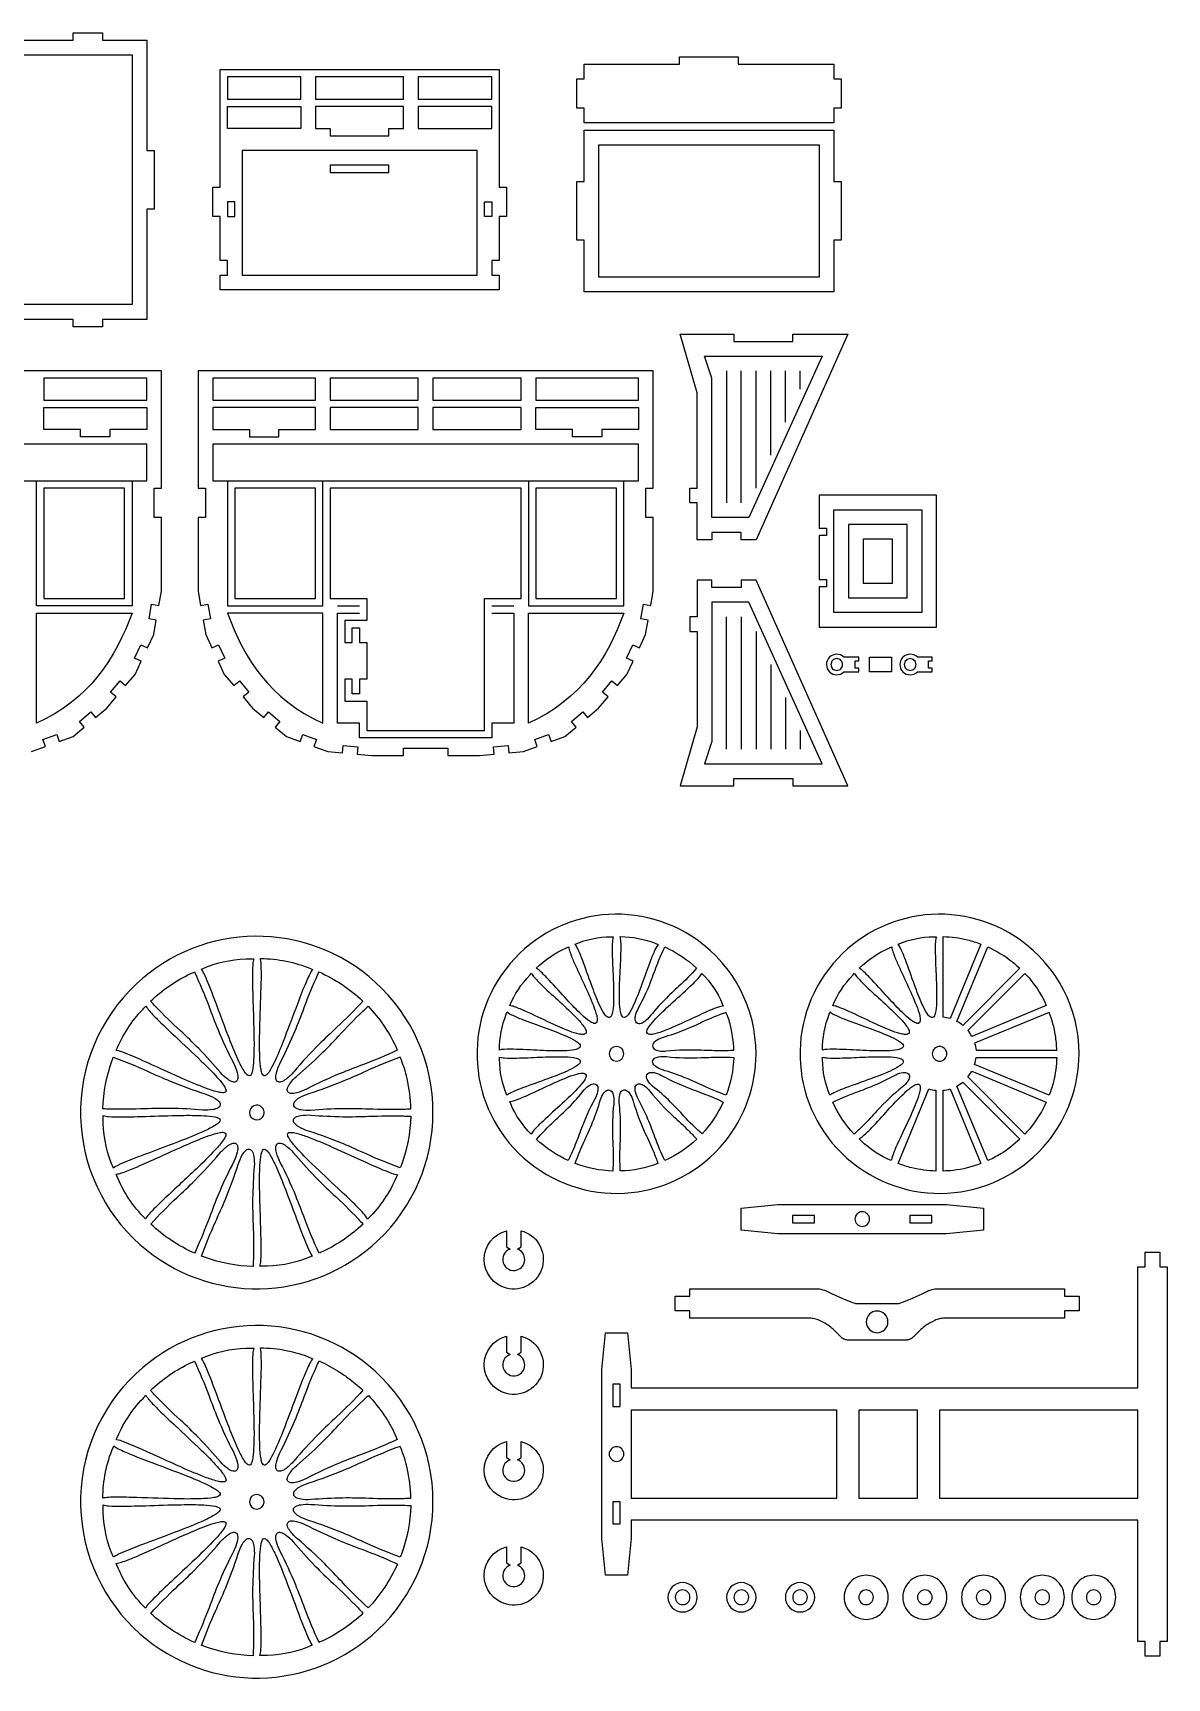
# Model space of a CAD drawing. Extents: x 38.5 to 107.2, y 18 to 75.9.
# Drawn here: x 68.6 to 107.2, y 19.9 to 75.9 of the extents above; entities that cross this region are included whole.
import ezdxf

# ---------------------------------------------------------------- set-up
doc = ezdxf.new("R2010")
doc.units = 0
doc.header["$MEASUREMENT"] = 0
doc.layers.get('0').update_dxf_attribs({"linetype": 'CONTINUOUS'})
doc.layers.add('ENGRAVE', color=1, linetype='CONTINUOUS')

msp = doc.modelspace()

# ---------------------------------------------------------------- linework, layer by layer
for points in [[(60, 75.687), (70, 75.687), (70, 75.937), (71, 75.937), (71, 75.687), (72.506, 75.687), (72.506, 71.937), (72.756, 71.937), (72.756, 69.937), (72.506, 69.937), (72.506, 66.187), (71, 66.187), (71, 65.937), (70, 65.937), (70, 66.187), (60, 66.187)], [(68.582, 51.474), (69.052, 51.645), (68.967, 51.88), (69.436, 52.051), (69.522, 51.816), (69.992, 51.987), (70.375, 52.309), (70.214, 52.5), (70.597, 52.822), (70.758, 52.63), (71.141, 52.951), (71.462, 53.335), (71.271, 53.495), (71.592, 53.878), (71.784, 53.718), (72.105, 54.101), (72.317, 54.554), (72.09, 54.659), (72.301, 55.113), (72.528, 55.007), (72.739, 55.46), (72.826, 55.952), (72.58, 55.996), (72.667, 56.488), (72.913, 56.445), (73, 56.937), (73, 59.437), (72.75, 59.437), (72.75, 60.437), (73, 60.437), (73, 64.437), (57.5, 64.437)]]:
    msp.add_lwpolyline(points)
for points in [[(87.397, 72.877), (87.397, 73.377), (87.147, 73.377), (87.147, 74.377), (87.397, 74.377), (87.397, 74.877), (90.647, 74.877), (90.647, 75.127), (92.647, 75.127), (92.647, 74.877), (95.897, 74.877), (95.897, 74.377), (96.147, 74.377), (96.147, 73.377), (95.897, 73.377), (95.897, 72.877)], [(75, 67.187), (75, 67.687), (75.25, 67.687), (75.25, 68.187), (75, 68.187), (75, 69.687), (74.75, 69.687), (74.75, 70.687), (75, 70.687), (75, 74.687), (84.5, 74.687), (84.5, 70.687), (84.75, 70.687), (84.75, 69.687), (84.5, 69.687), (84.5, 68.187), (84.25, 68.187), (84.25, 67.687), (84.5, 67.687), (84.5, 67.187)], [(75.25, 74.437), (75.25, 73.687), (77.75, 73.687), (77.75, 74.437)], [(78.25, 74.437), (78.25, 73.687), (81.25, 73.687), (81.25, 74.437)], [(81.75, 74.437), (81.75, 73.687), (84.25, 73.687), (84.25, 74.437)], [(75.25, 73.437), (77.75, 73.437), (77.75, 72.687), (75.25, 72.687)], [(78.25, 73.437), (78.25, 72.687), (78.75, 72.687), (78.75, 72.437), (80.75, 72.437), (80.75, 72.687), (81.25, 72.687), (81.25, 73.437)], [(81.75, 73.437), (81.75, 72.687), (84.25, 72.687), (84.25, 73.437)], [(87.397, 67.127), (87.397, 68.877), (87.147, 68.877), (87.147, 70.877), (87.397, 70.877), (87.397, 72.627), (95.897, 72.627), (95.897, 70.877), (96.147, 70.877), (96.147, 68.877), (95.897, 68.877), (95.897, 67.127)], [(78.75, 71.437), (78.75, 71.187), (80.75, 71.187), (80.75, 71.437)], [(75.25, 70.187), (75.25, 69.687), (75.5, 69.687), (75.5, 70.187)], [(84.25, 69.687), (84, 69.687), (84, 70.187), (84.25, 70.187)], [(91.25, 58.687), (91.25, 59.937), (91, 59.937), (91, 60.437), (91.25, 60.437), (91.25, 63.687), (90.669, 65.687), (92.5, 65.687), (92.5, 65.437), (94.5, 65.437), (94.5, 65.687), (96.376, 65.687), (93.25, 58.687), (92.75, 58.687), (92.75, 58.937), (91.75, 58.937), (91.75, 58.687)], [(89.75, 56.937), (89.75, 59.437), (89.5, 59.437), (89.5, 60.437), (89.75, 60.437), (89.75, 64.437), (74.25, 64.437), (74.25, 60.437), (74.5, 60.437), (74.5, 59.437), (74.25, 59.437), (74.25, 56.937), (74.337, 56.445), (74.583, 56.488), (74.67, 55.996), (74.423, 55.952), (74.51, 55.46), (74.722, 55.007), (74.948, 55.113), (75.159, 54.659), (74.933, 54.554), (75.144, 54.101), (75.466, 53.718), (75.657, 53.878), (75.979, 53.495), (75.787, 53.335), (76.109, 52.951), (76.492, 52.63), (76.652, 52.822), (77.035, 52.5), (76.875, 52.309), (77.258, 51.987), (77.728, 51.816), (77.813, 52.051), (78.283, 51.88), (78.197, 51.645), (78.667, 51.474), (79.165, 51.431), (79.187, 51.68), (79.685, 51.636), (79.663, 51.387), (80.162, 51.344), (81.25, 51.344), (81.25, 51.594), (82.75, 51.594), (82.75, 51.344), (83.838, 51.344), (84.336, 51.387), (84.314, 51.636), (84.812, 51.68), (84.834, 51.431), (85.332, 51.474), (85.802, 51.645), (85.717, 51.88), (86.186, 52.051), (86.272, 51.816), (86.742, 51.987), (87.125, 52.309), (86.964, 52.5), (87.347, 52.822), (87.508, 52.63), (87.891, 52.951), (88.212, 53.335), (88.021, 53.495), (88.342, 53.878), (88.534, 53.718), (88.855, 54.101), (89.066, 54.554), (88.84, 54.659), (89.051, 55.113), (89.278, 55.007), (89.489, 55.46), (89.576, 55.952), (89.33, 55.996), (89.417, 56.488), (89.663, 56.445)], [(69, 63.437), (72.5, 63.437), (72.5, 64.187), (69, 64.187)], [(78.25, 63.437), (78.25, 64.187), (74.75, 64.187), (74.75, 63.437)], [(81.75, 63.437), (81.75, 64.187), (78.75, 64.187), (78.75, 63.437)], [(85.25, 63.437), (85.25, 64.187), (82.25, 64.187), (82.25, 63.437)], [(85.75, 63.437), (89.25, 63.437), (89.25, 64.187), (85.75, 64.187)], [(72.5, 63.187), (72.5, 62.437), (71.25, 62.437), (71.25, 62.187), (70.25, 62.187), (70.25, 62.437), (69, 62.437), (69, 63.187)], [(74.75, 63.187), (74.75, 62.437), (76, 62.437), (76, 62.187), (77, 62.187), (77, 62.437), (78.25, 62.437), (78.25, 63.187)], [(78.75, 63.187), (78.75, 62.437), (81.75, 62.437), (81.75, 63.187)], [(82.25, 63.187), (82.25, 62.437), (85.25, 62.437), (85.25, 63.187)], [(89.25, 63.187), (89.25, 62.437), (88, 62.437), (88, 62.187), (87, 62.187), (87, 62.437), (85.75, 62.437), (85.75, 63.187)], [(69, 60.437), (69, 56.687), (71.75, 56.687), (71.75, 60.437)], [(75.5, 60.437), (75.5, 56.687), (78.25, 56.687), (78.25, 60.437)], [(78.75, 60.437), (78.75, 56.687), (80, 56.687), (80, 55.937), (79.25, 55.937), (79.25, 55.187), (79.5, 55.187), (79.5, 55.687), (79.75, 55.687), (79.75, 55.187), (80, 55.187), (80, 53.937), (79.75, 53.937), (79.75, 53.437), (79.5, 53.437), (79.5, 53.937), (79.25, 53.937), (79.25, 53.187), (80, 53.187), (80, 52.187), (84, 52.187), (84, 56.687), (85.25, 56.687), (85.25, 60.437)], [(85.75, 60.437), (85.75, 56.687), (88.5, 56.687), (88.5, 60.437)], [(99.397, 60.204), (95.397, 60.204), (95.397, 59.079), (95.647, 59.079), (95.647, 58.829), (95.397, 58.829), (95.397, 57.329), (95.647, 57.329), (95.647, 57.079), (95.397, 57.079), (95.397, 55.704), (99.397, 55.704)], [(91.25, 57.312), (91.25, 56.062), (91, 56.062), (91, 55.562), (91.25, 55.562), (91.25, 52.312), (90.669, 50.312), (92.5, 50.312), (92.5, 50.562), (94.5, 50.562), (94.5, 50.312), (96.376, 50.312), (93.25, 57.312), (92.75, 57.312), (92.75, 57.062), (91.75, 57.062), (91.75, 57.312)], [(97.11, 54.687), (97.86, 54.687), (97.86, 54.187), (97.11, 54.187)], [(94.492, 35.06), (93.992, 35.06), (92.742, 35.185), (92.742, 35.935), (93.992, 36.06), (99.742, 36.06), (100.992, 35.935), (100.992, 35.185), (99.742, 35.06), (99.242, 35.06), (98.492, 35.06), (95.242, 35.06)], [(95.242, 35.685), (94.492, 35.685), (94.492, 35.435), (95.242, 35.435)], [(99.242, 35.685), (98.492, 35.685), (98.492, 35.435), (99.242, 35.435)], [(88.125, 23.437), (88, 24.687), (88, 30.437), (88.125, 31.687), (88.875, 31.687), (89, 30.437), (89, 29.812), (106.25, 29.812), (106.25, 33.937), (106.5, 33.937), (106.5, 34.437), (107, 34.437), (107, 33.937), (107.25, 33.937), (107.25, 21.187), (107, 21.187), (107, 20.687), (106.5, 20.687), (106.5, 21.187), (106.25, 21.187), (106.25, 25.312), (89, 25.312), (89, 24.687), (88.875, 23.437)], [(90.5, 32.437), (90.5, 32.937), (91, 32.937), (91, 33.187), (95.32, 33.187), (95.364, 33.186), (95.408, 33.182), (95.452, 33.176), (95.495, 33.167), (95.537, 33.156), (95.579, 33.142), (95.62, 33.126), (95.66, 33.107), (95.839, 33.018), (96.257, 32.832), (96.516, 32.73), (96.57, 32.711), (96.616, 32.697), (96.636, 32.692), (96.654, 32.688), (96.662, 32.687), (96.669, 32.686), (96.676, 32.686), (96.681, 32.685), (98.072, 32.685), (98.078, 32.686), (98.084, 32.686), (98.091, 32.687), (98.099, 32.688), (98.117, 32.692), (98.137, 32.697), (98.183, 32.711), (98.237, 32.73), (98.494, 32.832), (98.91, 33.018), (99.089, 33.107), (99.129, 33.126), (99.17, 33.142), (99.212, 33.156), (99.254, 33.167), (99.298, 33.176), (99.341, 33.182), (99.385, 33.186), (99.429, 33.187), (103.75, 33.187), (103.75, 32.937), (104.25, 32.937), (104.25, 32.437), (103.75, 32.437), (103.75, 32.187), (99.679, 32.187), (99.635, 32.186), (99.591, 32.182), (99.548, 32.176), (99.504, 32.167), (99.462, 32.156), (99.42, 32.142), (99.379, 32.126), (99.339, 32.107), (99.16, 32.018), (99.121, 31.997), (99.082, 31.975), (99.045, 31.951), (99.008, 31.926), (98.973, 31.899), (98.938, 31.871), (98.905, 31.841), (98.873, 31.81), (98.627, 31.564), (98.611, 31.55), (98.595, 31.536), (98.578, 31.522), (98.561, 31.51), (98.543, 31.499), (98.524, 31.488), (98.505, 31.479), (98.486, 31.47), (98.466, 31.463), (98.446, 31.456), (98.426, 31.45), (98.405, 31.446), (98.384, 31.442), (98.363, 31.44), (98.341, 31.438), (98.32, 31.437), (96.429, 31.437), (96.408, 31.438), (96.386, 31.44), (96.365, 31.442), (96.344, 31.446), (96.324, 31.45), (96.303, 31.456), (96.283, 31.463), (96.263, 31.47), (96.244, 31.479), (96.225, 31.488), (96.207, 31.499), (96.189, 31.51), (96.171, 31.522), (96.154, 31.536), (96.138, 31.55), (96.123, 31.564), (95.877, 31.81), (95.845, 31.841), (95.811, 31.871), (95.777, 31.899), (95.741, 31.926), (95.705, 31.951), (95.667, 31.975), (95.628, 31.997), (95.589, 32.018), (95.41, 32.107), (95.37, 32.126), (95.329, 32.142), (95.287, 32.156), (95.245, 32.167), (95.202, 32.176), (95.158, 32.182), (95.114, 32.186), (95.07, 32.187), (91, 32.187), (91, 32.437)], [(88.375, 29.937), (88.375, 29.187), (88.625, 29.187), (88.625, 29.937)], [(89, 29.062), (89, 26.062), (96, 26.062), (96, 29.062)], [(96.75, 29.062), (96.75, 26.062), (98.75, 26.062), (98.75, 29.062)], [(99.5, 29.062), (99.5, 26.062), (106.25, 26.062), (106.25, 29.062)], [(88.375, 25.937), (88.375, 25.187), (88.625, 25.187), (88.625, 25.937)]]:
    msp.add_lwpolyline(points, close=True)
for points in [[(96.244, 54.687, 0.41271), (95.751, 54.683, 0.41271), (95.752, 54.19, 0.41145), (96.244, 54.187), (96.75, 54.187), (96.75, 54.312), (96.625, 54.312), (96.625, 54.562), (96.75, 54.562), (96.75, 54.687)], [(96, 54.237, 0.414214), (96.2, 54.437, 0.414214), (96, 54.637, 0.414214), (95.8, 54.437, 0.414214)], [(98.744, 54.687, 0.41271), (98.251, 54.683, 0.41271), (98.252, 54.19, 0.41145), (98.744, 54.187), (99.25, 54.187), (99.25, 54.312), (99.125, 54.312), (99.125, 54.562), (99.25, 54.562), (99.25, 54.687)], [(98.5, 54.237, 0.414214), (98.7, 54.437, 0.414214), (98.5, 54.637, 0.414214), (98.3, 54.437, 0.414214)], [(93.25, 41.187, 0.243282), (91.246, 45.062, 0.404072), (84.727, 44.072, 0.407608), (85.525, 37.485, 0.412885), (92.184, 38.191, 0.172941)], [(104.25, 41.187, 0.243282), (102.246, 45.062, 0.404072), (95.727, 44.072, 0.407609), (96.525, 37.485, 0.412885), (103.184, 38.191, 0.172941)], [(82.25, 39.187, 0.21178), (80.282, 43.629, 0.391929), (72.138, 43.555, 0.213524), (70.251, 39.037, 0.208326), (72.271, 34.698, 0.390197), (80.388, 34.845, 0.205517)], [(85.767, 44.097, -0.09623), (86.797, 44.79), (86.876, 44.824, 0.07041), (86.911, 44.658, 0.026017), (87.061, 44.279, 0.005895), (87.395, 43.557, -0.016027), (87.711, 42.833, -0.036448), (87.824, 42.487, -0.077155), (87.842, 42.317, -0.192541), (87.81, 42.24, -0.24616), (87.726, 42.224, -0.091184), (87.583, 42.293, -0.041205), (87.315, 42.514, -0.017959), (86.817, 43.025, 0.003012), (86.201, 43.699, 0.023918), (85.896, 44.002, 0.055117)], [(87.089, 44.921, -0.099565), (88.305, 45.17), (88.391, 45.171, 0.070307), (88.36, 45.004, 0.025895), (88.354, 44.596, 0.005837), (88.385, 43.799, -0.01601), (88.401, 43.009, -0.036411), (88.372, 42.645, -0.07724), (88.324, 42.481, -0.193502), (88.265, 42.422, -0.246041), (88.182, 42.44, -0.090618), (88.076, 42.558, -0.040959), (87.913, 42.866, -0.017856), (87.649, 43.529, 0.003032), (87.337, 44.387, 0.023885), (87.171, 44.784, 0.055063)], [(88.625, 45.177, -0.093763), (89.844, 44.941), (89.923, 44.908, 0.070307), (89.831, 44.766, 0.026135), (89.669, 44.392, 0.005976), (89.394, 43.646, -0.015999), (89.107, 42.911, -0.036365), (88.942, 42.586, -0.07668), (88.835, 42.453, -0.192132), (88.758, 42.42, -0.247601), (88.687, 42.468, -0.092119), (88.634, 42.617, -0.041009), (88.6, 42.963, -0.018067), (88.61, 43.677, 0.002962), (88.65, 44.589, 0.023921), (88.648, 45.019, 0.055321)], [(90.141, 44.823, -0.081762), (91.229, 44.099, -0.024137), (90.623, 43.485, 0.011756), (90.142, 43.027, 0.022775), (89.602, 42.418, -0.081665), (89.409, 42.252, -0.147369), (89.259, 42.209, -0.337047), (89.141, 42.313, -0.114833), (89.142, 42.471, -0.073818), (89.24, 42.724, 0.036955), (89.723, 43.797, -0.010558), (89.966, 44.43, -0.012707)], [(96.767, 44.097, -0.096231), (97.797, 44.79), (97.876, 44.824, 0.07041), (97.911, 44.658, 0.026017), (98.061, 44.279, 0.005895), (98.394, 43.557, -0.016027), (98.711, 42.833, -0.036448), (98.824, 42.487, -0.077154), (98.842, 42.317, -0.19254), (98.81, 42.24, -0.246161), (98.726, 42.224, -0.091185), (98.583, 42.293, -0.041205), (98.315, 42.514, -0.017959), (97.817, 43.025, 0.003012), (97.201, 43.699, 0.023918), (96.896, 44.002, 0.055118)], [(98.088, 44.921, -0.099565), (99.305, 45.17), (99.391, 45.171, 0.070307), (99.36, 45.004, 0.025895), (99.354, 44.596, 0.005837), (99.385, 43.799, -0.01601), (99.401, 43.009, -0.036411), (99.372, 42.645, -0.07724), (99.324, 42.481, -0.193504), (99.265, 42.422, -0.24604), (99.182, 42.44, -0.090617), (99.076, 42.558, -0.040959), (98.913, 42.866, -0.017856), (98.649, 43.529, 0.003032), (98.337, 44.387, 0.023885), (98.171, 44.784, 0.055063)], [(99.625, 45.177, -0.053553), (100.448, 45.067, -0.032919), (100.911, 44.921), (99.86, 42.384, 0.049855), (99.625, 42.431)], [(101.141, 44.823, -0.063904), (101.985, 44.312, -0.021632), (102.232, 44.097), (100.289, 42.154, 0.049792), (100.091, 42.288)], [(74.362, 44.072, -0.095029), (75.885, 44.416, -0.012169), (76.144, 44.42, 0.058538), (76.114, 44.24, 0.023125), (76.101, 43.755, 0.00662), (76.119, 42.973, -0.004803), (76.152, 41.763, -0.017644), (76.143, 40.986, -0.040554), (76.099, 40.604, -0.081454), (76.054, 40.479, -0.243498), (75.997, 40.435, -0.198617), (75.925, 40.467, -0.071237), (75.823, 40.592, -0.035072), (75.618, 40.98, -0.015759), (75.264, 41.835, -0.001102), (74.757, 43.178, 0.015937), (74.488, 43.84, 0.036348), (74.377, 44.05)], [(76.375, 44.427, -0.100712), (78.1, 44.081), (78.154, 44.058, 0.058805), (78.056, 43.903, 0.023291), (77.859, 43.461, 0.006699), (77.576, 42.733, -0.004741), (77.146, 41.604, -0.017578), (76.841, 40.89, -0.040394), (76.654, 40.554, -0.080995), (76.565, 40.456, -0.242503), (76.496, 40.436, -0.199662), (76.441, 40.493, -0.071689), (76.394, 40.648, -0.035245), (76.353, 41.085, -0.015833), (76.352, 42.011, -0.001152), (76.398, 43.448, 0.015881), (76.402, 44.164, 0.036248), (76.381, 44.401)], [(72.634, 42.98, -0.0811), (74, 43.916, -0.007919), (74.127, 43.973, -0.019395), (74.614, 42.816, 0.007964), (74.921, 42.025, 0.02097), (75.451, 40.884, -0.055565), (75.581, 40.546, -0.095384), (75.599, 40.346, -0.199945), (75.548, 40.247, -0.220985), (75.435, 40.231, -0.098592), (75.259, 40.319, -0.054984), (75.012, 40.547, 0.015697), (74.275, 41.362, 0.012322), (73.646, 41.971, -0.01614), (72.802, 42.8, -0.003727)], [(78.368, 43.975, -0.084092), (79.862, 42.983, -0.019446), (78.979, 42.09, 0.007978), (78.364, 41.503, 0.021038), (77.512, 40.575, -0.055487), (77.25, 40.325, -0.095059), (77.072, 40.232, -0.199296), (76.96, 40.241, -0.221639), (76.902, 40.339, -0.098933), (76.916, 40.535, -0.055064), (77.032, 40.85, 0.015637), (77.502, 41.843, 0.012299), (77.824, 42.655, -0.016105), (78.266, 43.751, -0.003715)], [(84.864, 42.829, -0.092933), (85.547, 43.865), (85.606, 43.927, 0.070364), (85.703, 43.787, 0.026043), (85.987, 43.494, 0.005927), (86.572, 42.954, -0.015985), (87.142, 42.406, -0.036383), (87.379, 42.129, -0.077029), (87.461, 41.979, -0.192453), (87.461, 41.895, -0.246597), (87.39, 41.849, -0.091164), (87.231, 41.858, -0.041164), (86.899, 41.959, -0.017945), (86.243, 42.241, 0.002975), (85.416, 42.627, 0.023842), (85.018, 42.79, 0.055062)], [(91.409, 43.92, -0.096223), (92.103, 42.89), (92.136, 42.811, 0.070195), (91.97, 42.776, 0.025969), (91.592, 42.626, 0.005881), (90.869, 42.293, -0.01602), (90.146, 41.976, -0.036385), (89.799, 41.863, -0.076886), (89.63, 41.845, -0.193248), (89.552, 41.877, -0.247055), (89.536, 41.96, -0.091537), (89.605, 42.103, -0.041283), (89.826, 42.372, -0.01797), (90.337, 42.87, 0.003023), (91.011, 43.486, 0.023953), (91.314, 43.791, 0.055242)], [(95.864, 42.829, -0.092933), (96.547, 43.865), (96.606, 43.927, 0.070364), (96.703, 43.787, 0.026043), (96.987, 43.494, 0.005927), (97.572, 42.954, -0.015985), (98.141, 42.406, -0.036383), (98.379, 42.129, -0.077028), (98.461, 41.979, -0.192453), (98.461, 41.895, -0.246597), (98.39, 41.849, -0.091164), (98.231, 41.858, -0.041164), (97.899, 41.959, -0.017945), (97.243, 42.241, 0.002975), (96.416, 42.627, 0.023842), (96.018, 42.79, 0.055062)], [(102.409, 43.92, -0.054313), (102.909, 43.269, -0.034954), (103.136, 42.829), (100.6, 41.778, 0.05162), (100.466, 41.977)], [(71.462, 41.306, -0.094067), (72.375, 42.709, -0.006452), (72.476, 42.813, 0.058482), (72.582, 42.663, 0.023194), (72.916, 42.311, 0.006665), (73.48, 41.771, -0.00477), (74.359, 40.94, -0.017606), (74.903, 40.385, -0.04042), (75.141, 40.083, -0.080937), (75.198, 39.963, -0.241843), (75.19, 39.892, -0.200125), (75.117, 39.863, -0.071746), (74.956, 39.879, -0.035234), (74.537, 40.008, -0.015816), (73.682, 40.362, -0.001131), (72.374, 40.953, 0.015925), (71.715, 41.231, 0.03639), (71.488, 41.301)], [(80.043, 42.804, -0.081098), (80.979, 41.437, -0.007918), (81.035, 41.31, -0.019395), (79.879, 40.823, 0.007964), (79.087, 40.516, 0.020971), (77.946, 39.986, -0.055566), (77.608, 39.856, -0.095385), (77.408, 39.838, -0.199944), (77.309, 39.889, -0.220982), (77.293, 40.002, -0.098593), (77.381, 40.178, -0.054985), (77.609, 40.425, 0.015697), (78.424, 41.162, 0.012323), (79.034, 41.791, -0.01614), (79.863, 42.635, -0.003727)], [(84.51, 41.312, -0.093765), (84.746, 42.531), (84.779, 42.611, 0.070315), (84.921, 42.519, 0.026137), (85.295, 42.357, 0.005977), (86.041, 42.082, -0.015998), (86.776, 41.795, -0.036365), (87.101, 41.63, -0.076691), (87.234, 41.523, -0.192187), (87.267, 41.445, -0.247561), (87.219, 41.375, -0.092095), (87.07, 41.322, -0.041002), (86.724, 41.288, -0.018065), (86.01, 41.297, 0.002961), (85.098, 41.337, 0.023916), (84.668, 41.336, 0.055306)], [(92.233, 42.598, 0.023635), (91.433, 42.27, -0.012281), (90.828, 42.001, -0.022898), (90.058, 41.734, 0.081859), (89.831, 41.62, 0.148138), (89.734, 41.498, 0.336526), (89.786, 41.349, 0.122722), (89.951, 41.287, 0.066157), (90.204, 41.283, -0.036883), (91.381, 41.319, 0.011922), (92.099, 41.301, 0.011565), (92.496, 41.313, 0.053394), (92.366, 42.206, 0.022162), (92.289, 42.447, 0.046501), (92.248, 42.552, -0.0553)], [(95.51, 41.312, -0.093765), (95.746, 42.531), (95.778, 42.611, 0.070315), (95.921, 42.519, 0.026137), (96.295, 42.357, 0.005977), (97.041, 42.082, -0.015998), (97.776, 41.795, -0.036365), (98.101, 41.63, -0.076691), (98.234, 41.523, -0.192187), (98.267, 41.445, -0.247562), (98.219, 41.375, -0.092096), (98.07, 41.322, -0.041002), (97.724, 41.288, -0.018065), (97.01, 41.297, 0.002961), (96.098, 41.337, 0.023916), (95.668, 41.336, 0.055306)], [(103.233, 42.598), (100.695, 41.547, -0.053218), (100.743, 41.312), (103.49, 41.312, 0.034923), (103.448, 41.813, 0.057453)], [(71.01, 39.312, -0.080926), (71.323, 40.967, -0.006161), (71.363, 41.071, -0.019468), (72.526, 40.597, 0.007993), (73.303, 40.254, 0.021052), (74.485, 39.823, -0.055552), (74.816, 39.676, -0.095381), (74.97, 39.547, -0.199994), (75.004, 39.441, -0.220989), (74.935, 39.349, -0.098561), (74.749, 39.287, -0.054961), (74.413, 39.274, 0.015624), (73.315, 39.328, 0.012271), (72.44, 39.315, -0.016076), (71.256, 39.304, -0.003712)], [(81.135, 41.075, 0.019109), (79.972, 40.597, -0.008366), (79.196, 40.254, -0.021161), (78.014, 39.823, 0.055541), (77.683, 39.676, 0.095456), (77.529, 39.547, 0.200243), (77.495, 39.441, 0.220828), (77.564, 39.349, 0.09843), (77.75, 39.287, 0.054919), (78.087, 39.274, -0.015643), (79.184, 39.328, -0.012199), (80.061, 39.315, 0.016088), (81.252, 39.305, 0.003692), (81.5, 39.313, 0.041816), (81.368, 40.345, 0.043776), (81.152, 41.024, -0.01839)], [(84.766, 39.776, -0.099534), (84.517, 40.993), (84.516, 41.078, 0.069908), (84.683, 41.048, 0.02587), (85.091, 41.042, 0.005829), (85.886, 41.073, -0.016058), (86.675, 41.088, -0.036407), (87.039, 41.06, -0.076829), (87.203, 41.012, -0.192741), (87.263, 40.953, -0.247519), (87.246, 40.869, -0.091694), (87.128, 40.763, -0.04131), (86.821, 40.6, -0.017962), (86.158, 40.336, 0.00306), (85.3, 40.024, 0.024038), (84.903, 39.859, 0.055453)], [(88.75, 41.187, 0.413694), (88.499, 41.437, 0.413694), (88.249, 41.187, 0.413694), (88.499, 40.937, 0.413694)], [(92.49, 41.062, -0.082819), (92.234, 39.78, -0.024196), (91.435, 40.105, 0.011783), (90.828, 40.373, 0.022842), (90.06, 40.64, -0.081778), (89.833, 40.754, -0.147303), (89.735, 40.876, -0.33666), (89.786, 41.025, -0.11501), (89.932, 41.085, -0.07396), (90.204, 41.092, 0.036957), (91.381, 41.056, -0.010559), (92.059, 41.074, -0.01271)], [(95.766, 39.776, -0.099534), (95.517, 40.993), (95.516, 41.078, 0.069908), (95.683, 41.048, 0.02587), (96.091, 41.042, 0.005829), (96.886, 41.073, -0.016058), (97.675, 41.088, -0.036406), (98.039, 41.06, -0.076828), (98.203, 41.012, -0.19274), (98.263, 40.953, -0.247519), (98.246, 40.869, -0.091694), (98.128, 40.763, -0.04131), (97.821, 40.6, -0.017962), (97.158, 40.336, 0.00306), (96.3, 40.024, 0.024038), (95.903, 39.859, 0.055454)], [(99.75, 41.187, 0.414214), (99.5, 41.437, 0.414214), (99.25, 41.187, 0.414214), (99.5, 40.937, 0.414214)], [(103.49, 41.062, -0.053554), (103.38, 40.239, -0.032921), (103.233, 39.776), (100.696, 40.827, 0.050043), (100.743, 41.062)], [(85.59, 38.455, -0.096214), (84.897, 39.484), (84.863, 39.563, 0.070195), (85.029, 39.599, 0.025968), (85.408, 39.749, 0.00588), (86.13, 40.082, -0.01602), (86.853, 40.399, -0.036386), (87.2, 40.511, -0.07689), (87.37, 40.53, -0.193258), (87.447, 40.498, -0.247045), (87.463, 40.414, -0.091533), (87.395, 40.271, -0.041282), (87.174, 40.003, -0.017969), (86.662, 39.505, 0.003023), (85.988, 38.888, 0.023954), (85.685, 38.583, 0.055241)], [(92.136, 39.546, -0.081757), (91.412, 38.458, -0.024121), (90.797, 39.065, 0.011754), (90.339, 39.545, 0.022747), (89.73, 40.086, -0.081645), (89.564, 40.279, -0.147767), (89.52, 40.429, -0.337211), (89.625, 40.546, -0.114429), (89.783, 40.545, -0.07364), (90.036, 40.447, 0.036892), (91.109, 39.964, -0.011871), (91.776, 39.707, -0.011612)], [(96.59, 38.455, -0.085637), (95.865, 39.542, -0.024043), (96.66, 39.878, 0.011709), (97.279, 40.117, 0.022695), (98.01, 40.472, -0.086406), (98.26, 40.552, -0.151427), (98.412, 40.531, -0.325771), (98.477, 40.393, -0.115248), (98.415, 40.248, -0.073889), (98.228, 40.051, 0.037057), (97.37, 39.244, -0.010593), (96.903, 38.751, -0.012743)], [(103.136, 39.546, -0.063904), (102.624, 38.702, -0.021635), (102.409, 38.455), (100.465, 40.399, 0.050461), (100.599, 40.596)], [(86.858, 37.551, -0.081764), (85.77, 38.275, -0.024137), (86.376, 38.89, 0.011756), (86.857, 39.348, 0.022775), (87.398, 39.956, -0.081665), (87.591, 40.122, -0.147369), (87.741, 40.166, -0.337046), (87.858, 40.062, -0.114833), (87.857, 39.904, -0.073818), (87.759, 39.65, 0.036955), (87.276, 38.577, -0.010558), (87.033, 37.944, -0.012707)], [(88.375, 37.197, -0.082822), (87.092, 37.453, -0.024195), (87.417, 38.252, 0.011782), (87.686, 38.859, 0.022842), (87.952, 39.627, -0.081772), (88.067, 39.854, -0.14726), (88.189, 39.952, -0.33667), (88.338, 39.901, -0.115045), (88.397, 39.755, -0.073971), (88.404, 39.483, 0.036963), (88.368, 38.306, -0.010562), (88.386, 37.628, -0.012712)], [(89.911, 37.454, -0.088912), (88.629, 37.198, -0.023984), (88.623, 38.062, 0.011689), (88.639, 38.726, 0.02261), (88.591, 39.539, -0.081424), (88.61, 39.793, -0.147319), (88.685, 39.93, -0.337844), (88.842, 39.939, -0.114628), (88.953, 39.827, -0.073572), (89.063, 39.578, 0.037), (89.48, 38.476, -0.010572), (89.757, 37.856, -0.012721)], [(91.232, 38.278, -0.085642), (90.145, 37.553, -0.024071), (89.809, 38.348, 0.011729), (89.57, 38.967, 0.022704), (89.215, 39.698, -0.081669), (89.136, 39.94, -0.147437), (89.153, 40.095, -0.337056), (89.294, 40.164, -0.11477), (89.44, 40.103, -0.073791), (89.636, 39.915, 0.037039), (90.443, 39.057, -0.01058), (90.936, 38.59, -0.012737)], [(97.858, 37.551, -0.092929), (96.822, 38.234), (96.76, 38.294, 0.070284), (96.9, 38.39, 0.02605), (97.193, 38.674, 0.005927), (97.733, 39.259, -0.016008), (98.28, 39.828, -0.036399), (98.557, 40.065, -0.076929), (98.707, 40.147, -0.193297), (98.791, 40.148, -0.246975), (98.838, 40.077, -0.091525), (98.829, 39.918, -0.041292), (98.728, 39.586, -0.017987), (98.446, 38.93, 0.002986), (98.06, 38.104, 0.023903), (97.897, 37.706, 0.055219)], [(99.375, 37.197, -0.053555), (98.552, 37.307, -0.03292), (98.088, 37.454), (99.139, 39.991, 0.049852), (99.375, 39.944)], [(100.911, 37.454, -0.069136), (99.96, 37.217, -0.023294), (99.625, 37.197), (99.625, 39.947, 0.049752), (99.859, 39.993)], [(102.232, 38.278, -0.054313), (101.582, 37.778, -0.034948), (101.141, 37.551), (100.09, 40.088, 0.049918), (100.29, 40.22)], [(76.47, 39.068, 0.405351), (76.375, 39.405, 0.387114), (76.042, 39.328, 0.322433), (76.052, 39.035, 0.322433), (76.332, 38.951, 0.18167)], [(71.365, 37.299, -0.095022), (71.021, 38.823, -0.012172), (71.017, 39.082, 0.058539), (71.197, 39.051, 0.023126), (71.682, 39.039, 0.00662), (72.464, 39.056, -0.004803), (73.674, 39.09, -0.017645), (74.451, 39.081, -0.040555), (74.833, 39.036, -0.081455), (74.958, 38.992, -0.243495), (75.002, 38.935, -0.198618), (74.97, 38.863, -0.071238), (74.845, 38.76, -0.035072), (74.457, 38.556, -0.015759), (73.602, 38.202, -0.001102), (72.259, 37.695, 0.015937), (71.597, 37.425, 0.036348), (71.387, 37.315)], [(81.49, 39.062, -0.080931), (81.176, 37.407, -0.006162), (81.136, 37.304, -0.019468), (79.974, 37.778, 0.007993), (79.197, 38.121, 0.021052), (78.014, 38.552, -0.055551), (77.683, 38.699, -0.095381), (77.529, 38.828, -0.199997), (77.495, 38.934, -0.22099), (77.564, 39.025, -0.098559), (77.75, 39.087, -0.05496), (78.087, 39.101, 0.015624), (79.184, 39.046, 0.012271), (80.06, 39.06, -0.016076), (81.243, 39.071, -0.003712)], [(72.457, 35.571, -0.102505), (71.483, 37.036), (71.461, 37.09, 0.058892), (71.639, 37.131, 0.023237), (72.092, 37.304, 0.006659), (72.806, 37.619, -0.00478), (73.909, 38.113, -0.017634), (74.63, 38.402, -0.040569), (74.999, 38.507, -0.081585), (75.131, 38.513, -0.244132), (75.193, 38.477, -0.198033), (75.192, 38.399, -0.071218), (75.115, 38.256, -0.035115), (74.835, 37.918, -0.015792), (74.18, 37.263, -0.001122), (73.132, 36.28, 0.015907), (72.624, 35.777, 0.036204), (72.471, 35.594)], [(74.131, 34.4, -0.084093), (72.637, 35.391, -0.019446), (73.521, 36.285, 0.007978), (74.136, 36.872, 0.021038), (74.987, 37.8, -0.055487), (75.25, 38.05, -0.095059), (75.428, 38.143, -0.199295), (75.539, 38.134, -0.221639), (75.597, 38.036, -0.098933), (75.584, 37.84, -0.055064), (75.468, 37.524, 0.015637), (74.997, 36.532, 0.012299), (74.675, 35.72, -0.016105), (74.233, 34.624, -0.003715)], [(79.866, 35.394, -0.081098), (78.499, 34.458, -0.007918), (78.372, 34.402, -0.019394), (77.886, 35.559, 0.007964), (77.579, 36.35, 0.020969), (77.048, 37.491, -0.055561), (76.918, 37.829, -0.095381), (76.9, 38.029, -0.199952), (76.951, 38.128, -0.22099), (77.065, 38.144, -0.098588), (77.24, 38.056, -0.05498), (77.487, 37.828, 0.015696), (78.225, 37.013, 0.012322), (78.853, 36.403, -0.016139), (79.697, 35.574, -0.003727)], [(81.037, 37.069, -0.09407), (80.124, 35.666, -0.006452), (80.024, 35.562, 0.058481), (79.917, 35.712, 0.023193), (79.584, 36.064, 0.006664), (79.019, 36.604, -0.00477), (78.14, 37.434, -0.017605), (77.597, 37.99, -0.040419), (77.358, 38.291, -0.080934), (77.301, 38.411, -0.241849), (77.31, 38.483, -0.200127), (77.383, 38.512, -0.071743), (77.544, 38.496, -0.035233), (77.962, 38.367, -0.015815), (78.817, 38.013, -0.001131), (80.125, 37.421, 0.015925), (80.784, 37.144, 0.036389), (81.011, 37.074)], [(76.125, 33.947, -0.080931), (74.47, 34.261, -0.006162), (74.366, 34.301, -0.019468), (74.84, 35.463, 0.007993), (75.183, 36.24, 0.021052), (75.614, 37.423, -0.055551), (75.761, 37.754, -0.09538), (75.89, 37.908, -0.199998), (75.996, 37.942, -0.220992), (76.088, 37.873, -0.098559), (76.15, 37.687, -0.054959), (76.163, 37.351, 0.015624), (76.109, 36.253, 0.012271), (76.122, 35.377, -0.016076), (76.133, 34.194, -0.003712)], [(78.138, 34.302, -0.095029), (76.614, 33.958, -0.012169), (76.355, 33.954, 0.058538), (76.386, 34.135, 0.023125), (76.399, 34.62, 0.00662), (76.381, 35.402, -0.004803), (76.347, 36.611, -0.017644), (76.356, 37.389, -0.040554), (76.401, 37.771, -0.081454), (76.445, 37.895, -0.243497), (76.502, 37.94, -0.198618), (76.574, 37.908, -0.071237), (76.677, 37.782, -0.035072), (76.881, 37.395, -0.015759), (77.235, 36.54, -0.001102), (77.742, 35.196, 0.015937), (78.012, 34.535, 0.036348), (78.122, 34.324)], [(96.867, 35.31, 0.414214), (97.117, 35.56, 0.414214), (96.867, 35.81, 0.414214), (96.617, 35.56, 0.414214)], [(85.25, 34.62), (85.25, 35.164, -0.414248), (85.975, 33.936, -0.414248), (84.748, 33.211, -0.342088), (83.992, 34.188, -0.342088), (84.749, 35.164), (84.749, 34.62), (84.874, 34.541, 0.408105), (84.644, 34.069, 0.408105), (85.111, 33.829, 0.320851), (85.374, 34.177, 0.320851), (85.13, 34.539)], [(82.25, 25.937, 0.21178), (80.282, 30.379, 0.391929), (72.138, 30.305, 0.213524), (70.251, 25.788, 0.208326), (72.271, 21.448, 0.390197), (80.388, 21.595, 0.205517)], [(97.744, 32.062, 0.414214), (97.375, 32.432, 0.414214), (97.005, 32.062, 0.414214), (97.375, 31.693, 0.414214)], [(85.25, 31.032), (85.25, 31.576, -0.414248), (85.975, 30.349, -0.414248), (84.748, 29.624, -0.342088), (83.992, 30.6, -0.342088), (84.749, 31.576), (84.749, 31.032), (84.874, 30.953, 0.408104), (84.644, 30.481, 0.408104), (85.111, 30.242, 0.320852), (85.374, 30.59, 0.320852), (85.13, 30.952)], [(74.362, 30.822, -0.095029), (75.885, 31.166, -0.01217), (76.144, 31.17, 0.058538), (76.114, 30.99, 0.023125), (76.101, 30.505, 0.00662), (76.119, 29.723, -0.004803), (76.152, 28.513, -0.017644), (76.143, 27.736, -0.040554), (76.099, 27.354, -0.081454), (76.054, 27.229, -0.243497), (75.997, 27.185, -0.198618), (75.925, 27.217, -0.071237), (75.823, 27.342, -0.035072), (75.618, 27.73, -0.015759), (75.264, 28.585, -0.001102), (74.757, 29.928, 0.015937), (74.488, 30.59, 0.036348), (74.377, 30.801)], [(76.375, 31.177, -0.100713), (78.1, 30.831), (78.154, 30.808, 0.058805), (78.056, 30.653, 0.023291), (77.859, 30.211, 0.0067), (77.576, 29.483, -0.004741), (77.146, 28.354, -0.017578), (76.841, 27.64, -0.040394), (76.654, 27.304, -0.080995), (76.565, 27.206, -0.242504), (76.496, 27.186, -0.199661), (76.441, 27.243, -0.071689), (76.394, 27.398, -0.035245), (76.353, 27.835, -0.015833), (76.352, 28.761, -0.001152), (76.398, 30.198, 0.015881), (76.402, 30.914, 0.036248), (76.381, 31.151)], [(72.634, 29.73, -0.0811), (74, 30.667, -0.007919), (74.127, 30.723, -0.019395), (74.614, 29.566, 0.007964), (74.921, 28.775, 0.02097), (75.451, 27.634, -0.055565), (75.581, 27.296, -0.095384), (75.599, 27.096, -0.199946), (75.548, 26.997, -0.220985), (75.435, 26.981, -0.098592), (75.259, 27.069, -0.054984), (75.012, 27.297, 0.015697), (74.275, 28.112, 0.012322), (73.646, 28.721, -0.01614), (72.802, 29.55, -0.003727)], [(79.349, 30.163, -0.025714), (79.862, 29.734, -0.019436), (78.977, 28.839, 0.007993), (78.363, 28.252, 0.021038), (77.512, 27.325, -0.055482), (77.25, 27.075, -0.09512), (77.072, 26.982, -0.199489), (76.96, 26.991, -0.221519), (76.902, 27.089, -0.098837), (76.916, 27.285, -0.055036), (77.032, 27.6, 0.015696), (77.502, 28.593, 0.012218), (77.825, 29.406, -0.016223), (78.27, 30.509, -0.003709), (78.373, 30.735, -0.020692), (79.026, 30.38, -0.023433)], [(71.462, 28.056, -0.094067), (72.375, 29.459, -0.006452), (72.476, 29.563, 0.058482), (72.582, 29.413, 0.023194), (72.916, 29.061, 0.006665), (73.48, 28.521, -0.00477), (74.359, 27.691, -0.017606), (74.903, 27.135, -0.040421), (75.141, 26.833, -0.080937), (75.198, 26.713, -0.241844), (75.19, 26.642, -0.200124), (75.117, 26.613, -0.071746), (74.956, 26.629, -0.035234), (74.537, 26.758, -0.015816), (73.682, 27.112, -0.001131), (72.374, 27.703, 0.015925), (71.715, 27.981, 0.03639), (71.488, 28.051)], [(80.841, 28.466, -0.012399), (81.035, 28.06, -0.019388), (79.877, 27.573, 0.007977), (79.087, 27.266, 0.02097), (77.946, 26.736, -0.055561), (77.608, 26.606, -0.095439), (77.408, 26.588, -0.200115), (77.309, 26.639, -0.220876), (77.293, 26.752, -0.098507), (77.381, 26.928, -0.054959), (77.609, 27.175, 0.01574), (78.424, 27.912, 0.012249), (79.035, 28.542, -0.016216), (79.869, 29.391, -0.003716), (80.051, 29.561, -0.0301), (80.601, 28.864, -0.029247)], [(71.01, 26.062, -0.100701), (71.357, 27.788), (71.379, 27.841, 0.058844), (71.534, 27.744, 0.023259), (71.976, 27.546, 0.006676), (72.704, 27.264, -0.004767), (73.834, 26.833, -0.017621), (74.548, 26.528, -0.040527), (74.883, 26.341, -0.081428), (74.982, 26.252, -0.24364), (75, 26.183, -0.198517), (74.944, 26.128, -0.071341), (74.788, 26.081, -0.035143), (74.352, 26.04, -0.015797), (73.425, 26.04, -0.00112), (71.989, 26.086, 0.01592), (71.273, 26.09, 0.036267), (71.036, 26.068)], [(81.135, 27.825, 0.019109), (79.972, 27.347, -0.008366), (79.196, 27.004, -0.021161), (78.014, 26.573, 0.055541), (77.683, 26.426, 0.095457), (77.529, 26.297, 0.200243), (77.495, 26.191, 0.220827), (77.564, 26.099, 0.09843), (77.75, 26.037, 0.054919), (78.087, 26.024, -0.015643), (79.184, 26.078, -0.012199), (80.061, 26.065, 0.016088), (81.252, 26.055, 0.003692), (81.5, 26.063, 0.041816), (81.368, 27.095, 0.043776), (81.152, 27.774, -0.018389)], [(85.25, 27.445), (85.25, 27.989, -0.414248), (85.975, 26.761, -0.414248), (84.748, 26.036, -0.342088), (83.992, 27.013, -0.342088), (84.749, 27.989), (84.749, 27.445), (84.874, 27.366, 0.408104), (84.644, 26.894, 0.408104), (85.111, 26.654, 0.320852), (85.374, 27.002, 0.320852), (85.13, 27.364)], [(88.75, 27.562, 0.414214), (88.5, 27.812, 0.414214), (88.25, 27.562, 0.414214), (88.5, 27.312, 0.414214)], [(71.365, 24.049, -0.095022), (71.021, 25.573, -0.012172), (71.017, 25.832, 0.058538), (71.197, 25.802, 0.023126), (71.682, 25.789, 0.00662), (72.464, 25.806, -0.004803), (73.674, 25.84, -0.017644), (74.451, 25.831, -0.040555), (74.833, 25.787, -0.081454), (74.958, 25.742, -0.243495), (75.002, 25.685, -0.198619), (74.97, 25.613, -0.071238), (74.845, 25.511, -0.035072), (74.457, 25.306, -0.015759), (73.602, 24.952, -0.001102), (72.259, 24.445, 0.015937), (71.597, 24.175, 0.036348), (71.387, 24.065)], [(76.5, 25.937, 0.413475), (76.249, 26.187, 0.413475), (75.999, 25.937, 0.413475), (76.249, 25.688, 0.413475)], [(81.49, 25.812, -0.080932), (81.176, 24.157, -0.006162), (81.136, 24.054, -0.019468), (79.974, 24.528, 0.007993), (79.197, 24.871, 0.021052), (78.014, 25.302, -0.055551), (77.683, 25.449, -0.09538), (77.529, 25.578, -0.199997), (77.495, 25.684, -0.22099), (77.564, 25.775, -0.098559), (77.75, 25.838, -0.05496), (78.087, 25.851, 0.015624), (79.184, 25.796, 0.012271), (80.06, 25.81, -0.016076), (81.243, 25.821, -0.003712)], [(72.457, 22.321, -0.102505), (71.483, 23.786), (71.461, 23.84, 0.058892), (71.639, 23.881, 0.023237), (72.092, 24.054, 0.006659), (72.806, 24.369, -0.00478), (73.909, 24.863, -0.017634), (74.63, 25.152, -0.040569), (74.999, 25.257, -0.081585), (75.131, 25.263, -0.244134), (75.193, 25.228, -0.198032), (75.192, 25.149, -0.071218), (75.115, 25.006, -0.035115), (74.835, 24.668, -0.015792), (74.18, 24.013, -0.001122), (73.132, 23.03, 0.015907), (72.624, 22.527, 0.036204), (72.471, 22.344)], [(81.037, 23.819, -0.084093), (80.046, 22.325, -0.019446), (79.153, 23.208, 0.007978), (78.565, 23.824, 0.021039), (77.637, 24.675, -0.055488), (77.387, 24.937, -0.09506), (77.295, 25.115, -0.199294), (77.303, 25.227, -0.221637), (77.401, 25.285, -0.098934), (77.597, 25.272, -0.055065), (77.913, 25.155, 0.015637), (78.905, 24.685, 0.012299), (79.717, 24.363, -0.016105), (80.813, 23.921, -0.003715)], [(74.131, 21.15, -0.084094), (72.637, 22.141, -0.019446), (73.521, 23.035, 0.007978), (74.136, 23.622, 0.021038), (74.987, 24.55, -0.055487), (75.25, 24.8, -0.095059), (75.428, 24.893, -0.199296), (75.539, 24.884, -0.221638), (75.597, 24.786, -0.098933), (75.584, 24.59, -0.055064), (75.468, 24.274, 0.015637), (74.997, 23.282, 0.012299), (74.675, 22.47, -0.016105), (74.233, 21.374, -0.003715)], [(76.125, 20.698, -0.080932), (74.47, 21.011, -0.006162), (74.366, 21.051, -0.019468), (74.84, 22.213, 0.007993), (75.183, 22.99, 0.021052), (75.614, 24.173, -0.055551), (75.761, 24.504, -0.09538), (75.89, 24.658, -0.199998), (75.996, 24.692, -0.220991), (76.088, 24.623, -0.098559), (76.15, 24.437, -0.054959), (76.163, 24.101, 0.015624), (76.109, 23.003, 0.012271), (76.122, 22.127, -0.016076), (76.133, 20.944, -0.003712)], [(78.138, 21.052, -0.095029), (76.614, 20.708, -0.012169), (76.355, 20.704, 0.058538), (76.386, 20.885, 0.023125), (76.399, 21.37, 0.00662), (76.381, 22.152, -0.004803), (76.347, 23.361, -0.017644), (76.356, 24.139, -0.040554), (76.401, 24.521, -0.081454), (76.445, 24.645, -0.243497), (76.502, 24.69, -0.198618), (76.574, 24.658, -0.071237), (76.677, 24.532, -0.035072), (76.881, 24.145, -0.015759), (77.235, 23.29, -0.001102), (77.742, 21.947, 0.015937), (78.012, 21.285, 0.036348), (78.122, 21.074)], [(79.866, 22.144, -0.081098), (78.499, 21.208, -0.007918), (78.372, 21.152, -0.019394), (77.886, 22.309, 0.007964), (77.579, 23.1, 0.020969), (77.048, 24.241, -0.055561), (76.918, 24.579, -0.095381), (76.9, 24.779, -0.199952), (76.951, 24.878, -0.22099), (77.065, 24.894, -0.098588), (77.24, 24.806, -0.05498), (77.487, 24.578, 0.015696), (78.225, 23.763, 0.012322), (78.853, 23.153, -0.016139), (79.697, 22.325, -0.003727)], [(85.25, 23.857), (85.25, 24.401, -0.414248), (85.975, 23.174, -0.414248), (84.748, 22.449, -0.342088), (83.992, 23.425, -0.342088), (84.749, 24.401), (84.749, 23.857), (84.874, 23.778, 0.408104), (84.644, 23.306, 0.408104), (85.111, 23.067, 0.320852), (85.374, 23.415, 0.320852), (85.13, 23.777)], [(91.25, 22.687, 0.414214), (90.75, 23.187, 0.414214), (90.25, 22.687, 0.414214), (90.75, 22.187, 0.414214)], [(93.25, 22.687, 0.414214), (92.75, 23.187, 0.414214), (92.25, 22.687, 0.414214), (92.75, 22.187, 0.414214)], [(95.25, 22.687, 0.414214), (94.75, 23.187, 0.414214), (94.25, 22.687, 0.414214), (94.75, 22.187, 0.414214)], [(97.75, 22.687, 0.414214), (97, 23.437, 0.414214), (96.25, 22.687, 0.414214), (97, 21.937, 0.414214)], [(99.75, 22.687, 0.414214), (99, 23.437, 0.414214), (98.25, 22.687, 0.414214), (99, 21.937, 0.414214)], [(101.75, 22.687, 0.414214), (101, 23.437, 0.414214), (100.25, 22.687, 0.414214), (101, 21.937, 0.414214)], [(103.75, 22.687, 0.414214), (103, 23.437, 0.414214), (102.25, 22.687, 0.414214), (103, 21.937, 0.414214)], [(105.5, 22.687, 0.414214), (104.75, 23.437, 0.414214), (104, 22.687, 0.414214), (104.75, 21.937, 0.414214)], [(91, 22.687, 0.414214), (90.75, 22.937, 0.414214), (90.5, 22.687, 0.414214), (90.75, 22.437, 0.414214)], [(93, 22.687, 0.414214), (92.75, 22.937, 0.414214), (92.5, 22.687, 0.414214), (92.75, 22.437, 0.414214)], [(95, 22.687, 0.414214), (94.75, 22.937, 0.414214), (94.5, 22.687, 0.414214), (94.75, 22.437, 0.414214)], [(97.25, 22.687, 0.414214), (97, 22.937, 0.414214), (96.75, 22.687, 0.414214), (97, 22.437, 0.414214)], [(99.25, 22.687, 0.414214), (99, 22.937, 0.414214), (98.75, 22.687, 0.414214), (99, 22.437, 0.414214)], [(101.25, 22.687, 0.414214), (101, 22.937, 0.414214), (100.75, 22.687, 0.414214), (101, 22.437, 0.414214)], [(103.25, 22.687, 0.414214), (103, 22.937, 0.414214), (102.75, 22.687, 0.414214), (103, 22.437, 0.414214)], [(105, 22.687, 0.414214), (104.75, 22.937, 0.414214), (104.5, 22.687, 0.414214), (104.75, 22.437, 0.414214)]]:
    msp.add_lwpolyline(points, format="xyb", close=True)
at = {"layer": 'ENGRAVE'}
for points in [[(58, 66.687), (58, 75.187), (72, 75.187), (72, 66.687)], [(83.75, 71.937), (75.75, 71.937), (75.75, 67.687), (83.75, 67.687)], [(87.897, 72.127), (95.397, 72.127), (95.397, 67.627), (87.897, 67.627)], [(91.75, 59.437), (91.75, 64.187), (91.5, 64.937), (95.5, 64.937), (93, 59.437)], [(72.5, 61.937), (58, 61.937), (58, 60.687), (72.5, 60.687)], [(89.25, 61.937), (74.75, 61.937), (74.75, 60.687), (89.25, 60.687)], [(95.897, 59.704), (98.897, 59.704), (98.897, 56.204), (95.897, 56.204)], [(96.397, 59.204), (96.397, 56.704), (98.397, 56.704), (98.397, 59.204)], [(96.897, 58.704), (96.897, 57.204), (97.897, 57.204), (97.897, 58.704)], [(91.75, 56.562), (91.75, 51.812), (91.5, 51.062), (95.5, 51.062), (93, 56.562)], [(72, 56.187), (71.774, 55.619), (71.647, 55.341), (71.51, 55.068), (71.362, 54.801), (71.201, 54.541), (71.027, 54.288), (70.84, 54.042), (70.638, 53.805), (70.421, 53.577), (70.188, 53.359), (69.938, 53.151), (69.67, 52.954), (69.383, 52.769), (69.076, 52.597), (68.75, 52.437), (68.75, 56.187)], [(75.25, 56.187), (75.475, 55.619), (75.602, 55.341), (75.739, 55.068), (75.888, 54.801), (76.048, 54.541), (76.222, 54.288), (76.409, 54.042), (76.611, 53.805), (76.828, 53.577), (77.061, 53.359), (77.312, 53.151), (77.58, 52.954), (77.867, 52.769), (78.173, 52.597), (78.5, 52.437), (78.5, 56.187)], [(88.75, 56.187), (88.524, 55.619), (88.397, 55.341), (88.26, 55.068), (88.111, 54.801), (87.951, 54.541), (87.777, 54.288), (87.59, 54.042), (87.388, 53.805), (87.171, 53.577), (86.938, 53.359), (86.688, 53.151), (86.419, 52.954), (86.133, 52.769), (85.826, 52.597), (85.5, 52.437), (85.5, 56.187)]]:
    msp.add_lwpolyline(points, close=True, dxfattribs=at)
for points in [[(92.25, 64.437), (92.25, 59.937)], [(92.75, 59.937), (92.75, 64.437)], [(93.25, 60.437), (93.25, 64.437)], [(93.75, 61.562), (93.75, 64.437)], [(94.25, 62.687), (94.25, 64.437)], [(94.75, 63.812), (94.75, 64.437)], [(72, 60.687), (72, 56.437), (68.75, 56.437), (68.75, 60.687)], [(75.25, 60.687), (75.25, 56.437), (78.5, 56.437), (78.5, 60.687)], [(85.5, 60.687), (85.5, 56.437), (88.75, 56.437), (88.75, 60.687)], [(79, 56.437), (79.75, 56.437)], [(84.25, 56.187), (85, 56.187), (85, 52.437), (84.25, 52.437), (84.25, 51.937), (79.75, 51.937), (79.75, 52.437), (79, 52.437), (79, 56.187), (79.75, 56.187)], [(84.25, 56.437), (85, 56.437)], [(92.25, 51.562), (92.25, 56.062)], [(92.75, 56.062), (92.75, 51.562)], [(93.25, 55.562), (93.25, 51.562)], [(93.75, 54.437), (93.75, 51.562)], [(94.25, 53.312), (94.25, 51.562)], [(94.75, 52.187), (94.75, 51.562)]]:
    msp.add_lwpolyline(points, dxfattribs=at)

doc.saveas('drawing.dxf')
